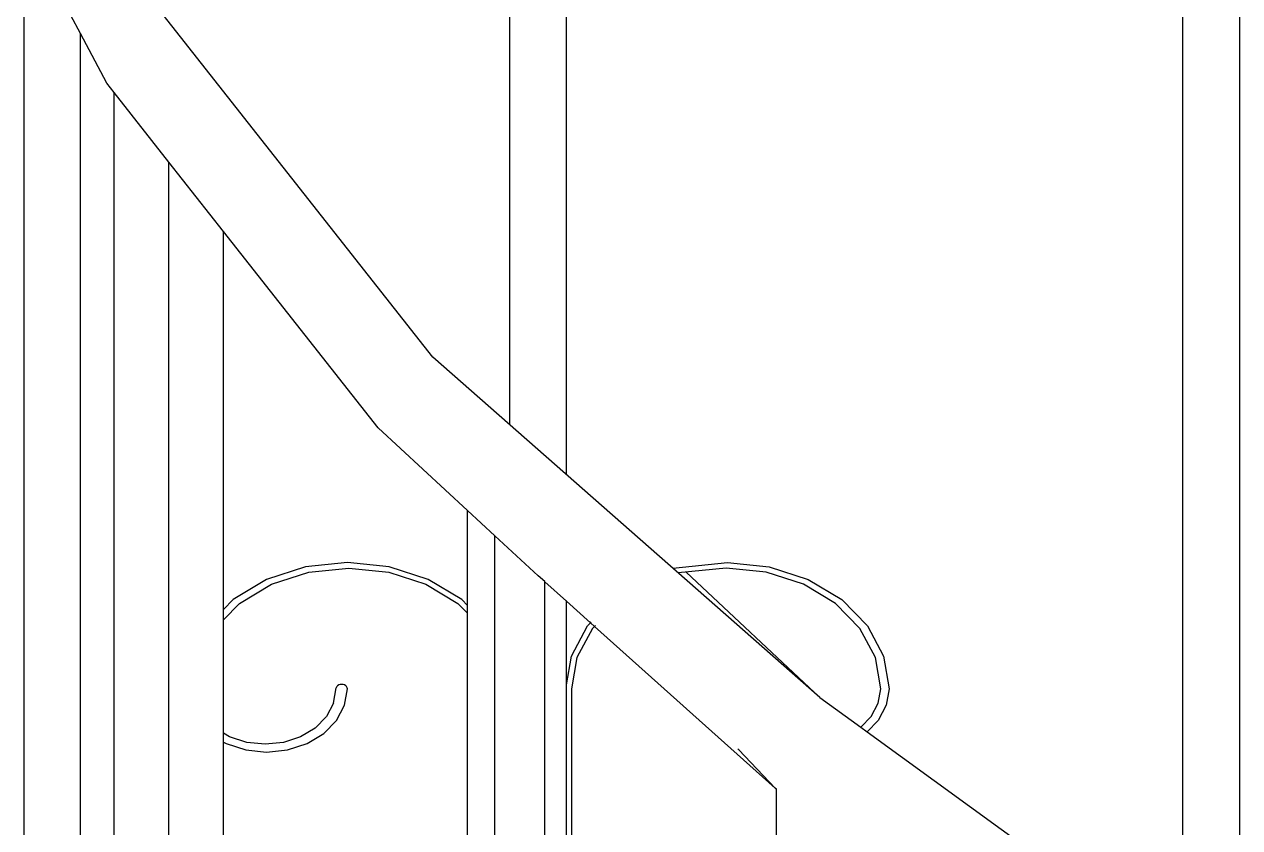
# Model space of a CAD drawing. Header units: millimetres. Extents: x 173236 to 801264, y -94969 to 615039.
# Drawn here: x 498805.5 to 499020.7, y -1515 to -1372.8 of the extents above; entities that cross this region are included whole.
import ezdxf

# ---------------------------------------------------------------- set-up
doc = ezdxf.new("R2010")
doc.units = ezdxf.units.MM
doc.header["$MEASUREMENT"] = 0
doc.layers.add('VOX-A-WALL-PATT', color=233, linetype='Continuous')

# ---------------------------------------------------------------- blocks, each defined once
blk = doc.blocks.new('STAIRCASE')
at = {"layer": 'VOX-A-WALL-PATT'}
for p, q in [((498891.43, -1443.66), (498891.43, -1123.9)), ((498901.5, -1452.51), (498901.5, -1123.9)), ((499010.65, -1538.59), (499010.65, -1123.9)), ((499020.73, -1545.89), (499020.73, -1123.9)), ((498805.46, -1550.32), (498805.46, -1355.81)), ((498815.39, -1374.43), (498805.46, -1355.81)), ((498877.82, -1431.7), (498830.07, -1371.12)), ((498815.39, -1527.53), (498815.39, -1374.43)), ((498820.07, -1383.21), (498815.39, -1374.43)), ((498821.35, -1384.83), (498820.07, -1383.21)), ((498831.08, -1397.19), (498821.35, -1384.83)), ((498821.35, -1526.91), (498821.35, -1384.83)), ((498831.08, -2166.99), (498831.08, -1397.19)), ((498840.75, -1409.47), (498831.08, -1397.19)), ((498868.13, -1444.23), (498840.75, -1409.47)), ((498840.75, -1476.35), (498840.75, -1409.47)), ((498946.38, -1491.97), (498877.82, -1431.7)), ((498891.43, -1437.05), (498891.43, -1436.97)), ((498883.94, -1458.85), (498868.13, -1444.23)), ((498901.5, -1447.96), (498901.5, -1447.91)), ((498888.8, -1463.33), (498883.94, -1458.85)), ((498883.94, -1475.65), (498883.94, -1458.85)), ((498888.8, -1679.53), (498888.8, -1463.33)), ((498896.48, -1470.43), (498888.8, -1463.33)), ((498862.69, -1468.06), (498855.28, -1468.82)), ((498870.1, -1468.82), (498862.69, -1468.06)), ((498920.32, -1469.06), (498930, -1468.06)), ((498930, -1468.06), (498937.41, -1468.82)), ((498855.28, -1468.82), (498848.38, -1471.06)), ((498849.24, -1471.91), (498855.84, -1469.77)), ((498855.84, -1469.77), (498862.92, -1469.04)), ((498862.92, -1469.04), (498870, -1469.77)), ((498870, -1469.77), (498876.6, -1471.91)), ((498877, -1471.06), (498870.1, -1468.82)), ((498929.77, -1469.04), (498921.29, -1469.91)), ((498946.38, -1491.97), (498922.69, -1469.77)), ((498936.85, -1469.77), (498929.77, -1469.04)), ((498943.45, -1471.91), (498936.85, -1469.77)), ((498937.41, -1468.82), (498944.31, -1471.06)), ((498848.38, -1471.06), (498842.46, -1474.61)), ((498843.57, -1475.31), (498849.24, -1471.91)), ((498876.6, -1471.91), (498882.27, -1475.31)), ((498882.93, -1474.61), (498877, -1471.06)), ((498897.63, -1471.43), (498896.48, -1470.43)), ((498897.63, -1471.46), (498897.63, -1471.43)), ((498897.63, -1660.68), (498897.63, -1471.46)), ((498901.5, -1474.93), (498897.63, -1471.46)), ((498949.12, -1475.31), (498943.45, -1471.91)), ((498944.31, -1471.06), (498950.24, -1474.61)), ((498842.46, -1474.61), (498840.75, -1476.35)), ((498840.75, -1478.18), (498843.57, -1475.31)), ((498840.75, -1478.18), (498840.75, -1476.35)), ((498882.27, -1475.31), (498883.94, -1477.01)), ((498883.94, -1475.65), (498882.93, -1474.61)), ((498883.94, -1477.01), (498883.94, -1475.65)), ((498901.5, -1474.93), (498901.5, -1474.78)), ((498901.5, -1489.73), (498901.5, -1474.93)), ((498905.73, -1478.72), (498901.5, -1474.93)), ((498953.47, -1479.74), (498949.12, -1475.31)), ((498950.24, -1474.61), (498954.78, -1479.25)), ((498840.75, -1498.28), (498840.75, -1478.18)), ((498883.94, -1577.29), (498883.94, -1477.01)), ((498905.22, -1479.25), (498905.73, -1478.72)), ((498905.73, -1478.72), (498905.87, -1478.58)), ((498906.44, -1479.36), (498905.73, -1478.72)), ((498902.36, -1484.64), (498905.22, -1479.25)), ((498906.07, -1479.74), (498903.34, -1484.9)), ((498906.44, -1479.36), (498906.07, -1479.74)), ((498906.6, -1479.2), (498906.44, -1479.36)), ((498938.45, -1508.04), (498906.44, -1479.36)), ((498956.2, -1484.9), (498953.47, -1479.74)), ((498954.78, -1479.25), (498957.64, -1484.64)), ((498901.5, -1489.73), (498902.36, -1484.64)), ((498903.34, -1484.9), (498902.4, -1490.44)), ((498957.14, -1490.44), (498956.2, -1484.9)), ((498957.64, -1484.64), (498958.62, -1490.44)), ((498861.41, -1489.66), (498861.16, -1489.74)), ((498861.67, -1489.64), (498861.41, -1489.66)), ((498861.93, -1489.66), (498861.67, -1489.64)), ((498862.18, -1489.74), (498861.93, -1489.66)), ((498860.22, -1492.97), (498860.68, -1490.23)), ((498860.79, -1490.04), (498860.68, -1490.23)), ((498860.95, -1489.87), (498860.79, -1490.04)), ((498861.16, -1489.74), (498860.95, -1489.87)), ((498862.39, -1489.87), (498862.18, -1489.74)), ((498862.2, -1493.33), (498862.69, -1490.44)), ((498862.55, -1490.04), (498862.39, -1489.87)), ((498862.66, -1490.23), (498862.55, -1490.04)), ((498862.69, -1490.44), (498862.66, -1490.23)), ((498901.5, -1560.85), (498901.5, -1489.73)), ((498902.4, -1490.44), (498902.4, -1560)), ((498956.71, -1492.97), (498957.14, -1490.44)), ((498958.62, -1490.44), (498958.13, -1493.33)), ((498860.22, -1492.97), (498858.97, -1495.34)), ((498860.77, -1496.03), (498862.2, -1493.33)), ((498946.38, -1491.97), (498953.62, -1497.21)), ((498955.45, -1495.34), (498956.71, -1492.97)), ((498958.13, -1493.33), (498956.7, -1496.03)), ((498858.97, -1495.34), (498856.97, -1497.37)), ((498858.5, -1498.35), (498860.77, -1496.03)), ((498953.62, -1497.21), (498955.45, -1495.34)), ((498956.7, -1496.03), (498954.74, -1498.03)), ((498841.83, -1498.93), (498840.75, -1498.28)), ((498840.75, -1499.84), (498840.75, -1498.28)), ((498856.97, -1497.37), (498854.38, -1498.93)), ((498953.62, -1497.21), (498954.74, -1498.03)), ((498954.74, -1498.03), (499010.65, -1538.59)), ((498840.75, -1499.84), (498841.23, -1500.12)), ((498840.75, -1529.57), (498840.75, -1499.84)), ((498841.23, -1500.12), (498844.68, -1501.24)), ((498844.86, -1499.91), (498841.83, -1498.93)), ((498848.1, -1500.24), (498844.86, -1499.91)), ((498851.35, -1499.91), (498848.1, -1500.24)), ((498854.38, -1498.93), (498851.35, -1499.91)), ((498852.09, -1501.24), (498855.54, -1500.12)), ((498855.54, -1500.12), (498858.5, -1498.35)), ((498844.68, -1501.24), (498848.38, -1501.62)), ((498848.38, -1501.62), (498852.09, -1501.24)), ((498932, -1501.25), (498931.83, -1501.09)), ((498932, -1501.25), (498938.45, -1508.04)), ((498938.68, -1508.21), (498938.45, -1508.04)), ((498938.45, -1508.04), (498938.68, -1508.23)), ((498938.68, -1508.23), (498938.68, -1508.21)), ((498938.68, -1537.29), (498938.68, -1508.23))]:
    blk.add_line(p, q, dxfattribs=at)

msp = doc.modelspace()

# ---------------------------------------------------------------- block references
msp.add_blockref('STAIRCASE', (0, 0))

doc.saveas('drawing.dxf')
